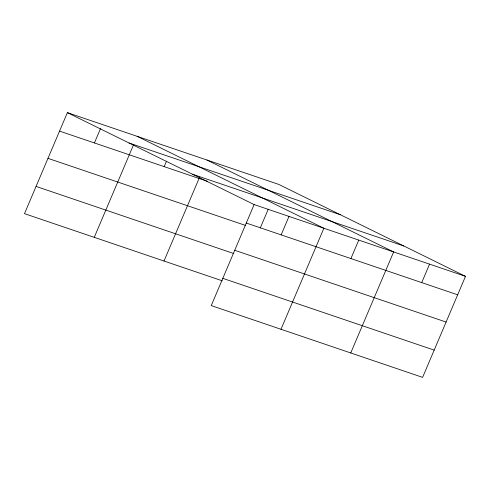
<?xml version="1.0" encoding="UTF-8"?>
<svg xmlns="http://www.w3.org/2000/svg" width="490" height="490" viewBox="0 0 490 490"><rect width="100%" height="100%" fill="white"/><g stroke="black" fill="none" stroke-linecap="round" stroke-linejoin="round"><path stroke-width="0.73" d="M465.5 276.342L254.126 204.569L211.245 305.595L422.619 377.361L465.5 276.342L278.755 184.405L67.381 112.639L24.5 213.658L222.221 280.795M94.417 142.951L100.517 128.582M94.252 237.344L133.654 144.532M164.175 166.631L166.496 161.161M164.009 261.029L199.632 177.104M260.245 228.022L268.25 209.163M281.162 234.882L289.002 216.409M280.997 329.28L323.878 228.254L137.139 136.318M350.913 258.567L358.754 240.094M350.748 352.959L393.635 251.94L206.89 160.003M421.725 282.608L429.565 264.141M129.005 142.976L340.385 214.743M192.503 174.232L403.876 246.005M59.541 131.106L207.674 181.404M246.286 223.042L457.66 294.809M47.977 158.35L245.698 225.486M234.722 250.28L446.096 322.053M36.064 186.421L233.785 253.55M222.809 278.351L434.183 350.123M67.381 112.639L254.126 204.569"/></g></svg>
